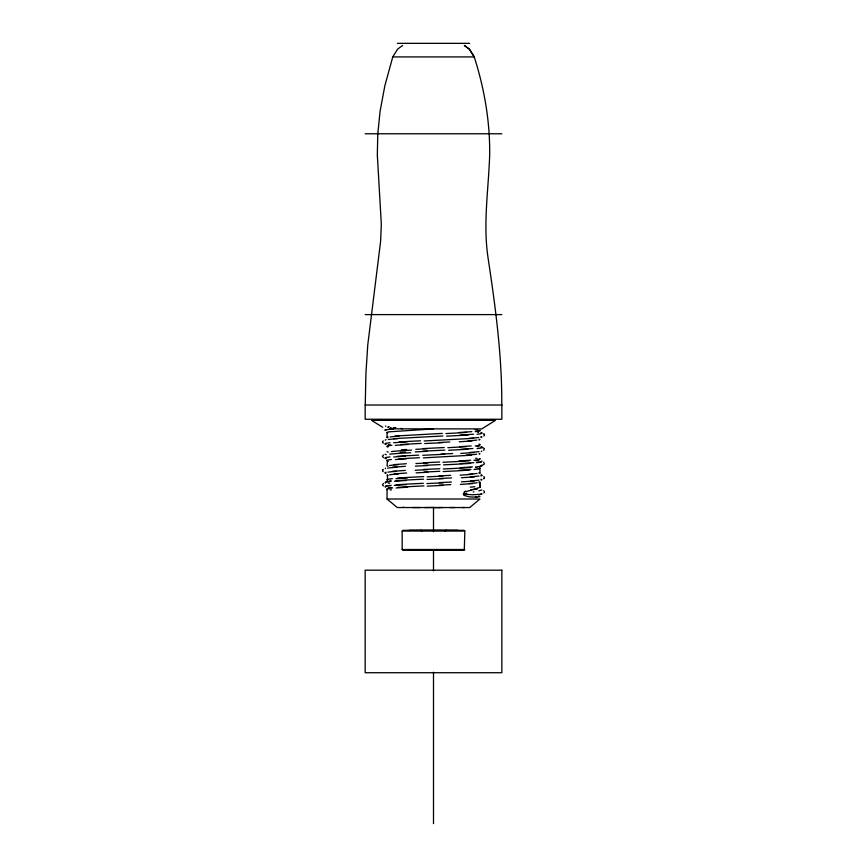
<?xml version="1.0" encoding="UTF-8"?>
<svg xmlns="http://www.w3.org/2000/svg" width="867" height="867" viewBox="0 0 867 867"><rect width="100%" height="100%" fill="white"/><g stroke="black" fill="none" stroke-linecap="round" stroke-linejoin="round"><path stroke-width="1.3" d="M387.462 480.416L387.495 474.856M388.026 466.338L387.029 465.882L387.527 460.605M479.126 473.425L479.917 473.1L479.971 468.05M479.928 487.297L479.971 482.28L478.996 481.835M387.885 437.824L387.029 437.401L387.083 432.351L388.589 431.864L433.533 428.894M479.928 487.156L479.971 482.28L479.158 482.702M365.245 405.019L365.939 373.146L367.76 344.979L380.624 241.232L381.317 224.185L377.329 155.03L377.763 134.342L380.06 111.399L384.861 85.735L392.762 56.919L397.574 49.17L402.646 45.442M402.169 531.07L402.917 530.322L464.083 530.322L464.82 531.016L464.3 550.231L402.917 550.263L402.169 549.515L402.169 531.07L464.831 531.07M383.214 469.34L382.52 470.651L383.181 471.681M383.214 443.232L382.52 441.91L383.181 440.891M382.596 470.109L382.52 470.651M483.721 478.866L484.523 477.544L483.862 476.525M387.04 432.47L387.755 432.839M479.917 473.1L479.017 472.548M484.219 478.346L484.48 477.804M387.029 437.401L387.961 436.946M387.029 480.123L388.069 479.646M480.177 466.067L481.532 465.167M483.678 450.417L484.393 448.586L481.001 446.668M483.84 493.02L484.501 491.99L483.743 490.657M483.862 436.047L484.523 435.017L483.721 433.706M457.722 530.322L409.278 530.322M464.387 492.564L463.498 493.464A1.777 1.366 -89.8 0 0 463.346 493.735L463.856 495.241A4.042 2.948 85.4 0 0 464.116 495.436L469.589 496.899L476.926 497.159M383.485 454.969L382.412 456.28L383.485 457.603M383.572 483.418L382.434 484.729L383.409 486.051M464.062 494.06L472.298 494.764L481.348 494.266M479.83 487.395L465.698 491.773M387.105 489.291L388.113 488.923M479.895 458.881L478.259 459.358M481.814 489.974L478.822 490.82M481.868 465.579L484.393 463.986L483.678 462.154M390.367 428.71L391.342 428.016L390.475 427.529M390.215 428.786L389.37 428.905M385.544 468.147L385.316 468.689M464.246 493.973L466.695 493.323M479.353 454.178L479.939 453.744L479.061 453.376M479.332 444.89L479.939 444.446L479.093 444.088M481.315 447.47L481.749 446.906M481.283 451.599L481.759 451.035M385.88 472.168L385.056 472.591L386.097 473.046M481.098 476.005L481.944 475.571L480.925 475.127M385.913 457.917L385.067 458.34L386.259 458.838M479.05 440.013L479.971 439.569L479.093 439.135M481.066 480.123L481.944 479.7L480.957 479.245M479.017 430.726L479.906 430.39A44.423 2.167 0.1 0 0 479.895 430.195M388.004 446.234L387.094 446.581L387.852 447.112M480.99 433.305L481.944 432.861L481.033 432.438M386.043 443.655L385.056 444.11L385.945 444.533M480.957 437.434L481.944 436.979L481.066 436.556M386.064 439.536L385.273 440.198M478.324 468.646L479.906 468.169A44.445 2.167 0.1 0 0 479.679 467.844M386.758 486.224L385.121 486.701L385.501 487.124M480.199 461.938L481.868 461.461A46.319 2.167 0.1 0 0 481.651 461.136M386.78 482.106L385.132 482.583L385.479 482.995M389.987 428.84L481.857 428.894L495.425 420.343L371.575 420.343L382.715 427.323M394.019 464.614L406.385 463.726M394.171 473.902L406.623 473.003M472.667 474.282L460.128 475.17M472.829 483.558L460.388 484.447M472.049 440.913L459.217 441.802M392.426 467.205L405.366 466.305M392.415 471.312L405.344 470.423M474.422 476.861L461.407 477.75M474.412 480.979L461.396 481.868M395.114 436.047L442.387 433.402M471.854 431.636L458.936 432.525M395.298 445.324L408.292 444.435M471.193 445.931L459.705 446.711M473.978 452.541L460.735 453.43M395.417 459.553L406.482 458.784M471.204 455.229L423.356 457.874M473.87 462.664L460.301 463.574M393.575 438.626L442.929 435.982M473.577 434.215L460.16 435.104M393.585 442.744L407.078 441.845M473.599 438.334L424.169 440.978M393.705 456.974L405.192 456.194M470.716 460.204L459.077 460.995M470.9 469.491L459.315 470.272M395.937 478.692L407.425 477.901M396.111 487.969L407.674 487.178M472.894 448.51L460.962 449.301M472.385 466.901L460.279 467.692M394.431 481.272L406.46 480.481M394.431 485.39L406.439 484.599M401.378 449.8L406.656 449.474M400.131 452.39L405.648 452.054M424.711 443.557L442.538 442.69M423.215 448.575L444.24 447.545M423.876 462.783L439.656 462.013M424.017 472.071L439.775 471.301M442.885 476.091L427.149 476.861M443.026 485.379L427.268 486.149M422.944 451.165L444.858 450.125M422.76 455.294L444.749 454.254M423.627 465.373L440.078 464.593M423.454 469.491L439.872 468.722M427.052 479.451L443.449 478.671M426.846 483.569L443.265 482.8M501.755 405.019C502.091 355.936 495.48 307.232 488.197 258.8C482.789 224.336 488.555 189.58 489.671 155.03C490.104 121.716 484.371 88.586 474.238 56.919L474.043 56.919M392.794 56.919L474.238 56.919L469.405 49.17L464.322 45.442L469.394 49.17L474.238 56.919M424.483 507.553L428.905 507.542M450.06 507.542L455.088 507.542M464.669 507.542L462.436 507.542M397.335 43.35L469.665 43.35M365.18 133.767L501.82 133.767M365.18 314.602L501.82 314.602M387.061 499.002L479.939 499.002L469.762 507.542L397.238 507.542L387.061 499.002L387.029 489.411M402.169 549.515L464.831 549.515M412.703 507.542L420.267 507.553M438.951 507.542L442.831 507.553M387.636 427.225L388.21 427.258M386.238 454.709L385.056 454.221M388.199 452.13L387.04 451.642M388.156 461.417L387.04 460.93M388.004 475.625L387.105 475.289M385.837 430.26L385.067 429.891M484.48 434.757L484.219 434.215M382.52 441.91L382.596 442.463M481.9 493.995L481.889 493.865A48.801 2.189 0.9 0 0 481.564 493.746M438.03 550.263L435.895 550.263M435.678 550.263L434.334 550.263M433.5 507.282L433.5 531.623M433.5 550.545L433.5 570.833M433.5 672.228L433.5 823.65M432.72 550.263L431.603 550.263M446.31 550.263A1.42 1.42 0 0 1 445.692 550.122M421.308 550.122A1.42 1.42 0 0 1 420.69 550.263M445.085 531.038A1.42 1.42 0 0 1 446.31 530.322M420.69 530.322A1.42 1.42 0 0 1 421.915 531.038M387.029 446.245A47.793 2.265 -0.7 0 1 391.917 445.28M400.597 444.554A47.598 1.181 -2.4 0 1 421.221 443.395M449.767 441.964A47.663 0.542 -2.7 0 1 438.8 442.506M476.915 440.035A47.739 1.983 -1.5 0 1 468.115 440.87M390.161 444.76A49.517 1.962 1.4 0 1 388.383 444.554M385.056 443.666A49.809 2.265 -0.6 0 1 390.074 442.701M399.091 441.975A49.614 1.181 -2.3 0 1 420.506 440.815M478.692 437.456A49.755 1.983 -1.4 0 1 469.47 438.279M477.674 432.308A49.538 1.951 1.4 0 1 478.541 432.405M481.954 433.305A49.787 2.265 -0.6 0 1 477.045 434.248M468.158 434.974A49.647 1.192 -2.3 0 1 446.624 436.144M388.383 439.515A49.787 1.983 -1.4 0 1 397.758 438.669M387.072 460.615A47.317 2.276 -0.5 0 1 391.461 459.499M398.744 458.914A47.75 1.268 -2.3 0 1 419.444 457.711M476.72 454.21A47.306 1.918 -1.6 0 1 466.056 455.153M385.046 457.928A49.408 2.254 -0.6 0 1 389.987 456.931M397.194 456.324A49.777 1.279 -2.2 0 1 418.663 455.132M452.617 453.549A49.972 0.65 -2.6 0 1 440.935 454.124M478.985 451.62A49.376 1.972 -1.4 0 1 469.426 452.487M479.971 444.879A47.306 2.254 -0.6 0 1 475.235 445.985M466.489 446.613A47.934 1.225 -2.4 0 1 447.838 447.675M415.813 449.323A47.772 0.607 -2.7 0 1 427.214 448.748M391.429 451.566A46.525 1.647 -1.9 0 1 411.597 450.136M477.088 446.418A50.037 2.027 1.3 0 1 479.05 446.646M481.944 447.459A49.3 2.265 -0.5 0 1 477.088 448.564M467.985 449.193A49.961 1.235 -2.3 0 1 448.618 450.255M415.26 451.902A49.787 0.596 -2.6 0 1 427.095 451.328M389.706 454.145A48.498 1.636 -1.9 0 1 410.763 452.715M481.597 466.056A50.037 2.222 -0.8 0 1 475.647 466.945M470.716 467.497A49.267 1.203 -2.3 0 1 443.319 468.982M415.174 470.272A49.831 0.596 -2.6 0 1 427.474 469.676M387.917 472.147A49.592 2.005 -1.3 0 1 396.284 471.355M385.566 473.263A49.744 2.254 0.7 0 1 385.078 473.035M475.43 467.53A47.219 1.918 1.5 0 1 477.002 467.714M479.646 468.635A47.999 2.233 -0.9 0 1 474.011 469.524M469.275 470.077A47.273 1.214 -2.4 0 1 443.135 471.561M416.106 472.851A47.804 0.585 -2.7 0 1 427.854 472.255M389.511 474.834A47.49 2.005 -1.4 0 1 398.495 473.946M475.593 458.242A47.208 1.929 1.5 0 1 477.132 458.437M479.7 458.556A44.445 2.167 0.1 0 1 479.939 458.881M479.624 459.347A48.01 2.222 -0.9 0 1 473.881 460.236M469.014 460.8A47.252 1.203 -2.4 0 1 442.95 462.274M415.932 463.563A47.837 0.596 -2.7 0 1 427.767 462.967M389.424 465.546A47.457 2.005 -1.4 0 1 398.246 464.669M475.474 460.637A49.202 1.929 1.5 0 1 478.92 461.016M481.413 461.927A50.145 2.233 -0.8 0 1 476.395 462.685M470.597 463.379A49.246 1.214 -2.3 0 1 443.579 464.853M415.358 466.143A49.863 0.585 -2.6 0 1 427.659 465.546M387.614 468.126A49.462 2.005 -1.3 0 1 396.848 467.248M391.483 489.931A47.23 1.929 1.5 0 1 389.922 489.736M387.3 489.606A44.455 2.167 0.1 0 1 387.061 489.291M387.04 488.934A47.923 2.265 -0.7 0 1 392.502 487.926M397.769 487.373A47.284 1.214 -2.4 0 1 423.952 485.888M450.84 484.61A47.804 0.585 -2.7 0 1 439.157 485.195M477.197 482.724A47.587 2.005 -1.4 0 1 469.145 483.515M391.656 487.536A49.224 1.918 1.5 0 1 388.145 487.156M385.382 486.235A50.026 2.233 -0.8 0 1 391.19 485.357M396.165 484.794A49.278 1.225 -2.3 0 1 423.324 483.309M451.404 482.03A49.831 0.574 -2.6 0 1 439.266 482.616M478.996 480.145A49.592 2.005 -1.3 0 1 470.553 480.936M389.814 483.222A49.235 1.918 1.5 0 1 388.156 483.027M385.403 482.117A50.004 2.222 -0.8 0 1 391.223 481.239M396.013 480.686A49.3 1.225 -2.3 0 1 423.562 479.18M451.631 477.912A49.798 0.585 -2.6 0 1 439.461 478.497M479.007 476.016A49.625 2.005 -1.3 0 1 470.488 476.817M481.445 474.91A49.722 2.254 0.7 0 1 481.922 475.138M390.844 480.546A47.241 1.918 1.6 0 1 390.074 480.448M387.029 479.657A47.913 2.265 -0.7 0 1 392.393 478.649M397.454 478.096A47.306 1.225 -2.4 0 1 423.746 476.601M450.721 475.333A47.783 0.585 -2.7 0 1 439.092 475.918M477.088 473.436A47.62 2.005 -1.4 0 1 468.874 474.238M481.618 493.984A47.284 2.167 1.1 0 1 480.546 494.233M473.826 491.73A36.75 4.942 -18.2 0 1 473.295 492.022M477.273 489.129A48.487 2.341 -0.8 0 1 470.954 489.703M478.703 496.076A46.493 1.691 1.8 0 1 475.474 497.084M464.257 491.817A14.002 9.45 -77.2 0 1 465.655 491.155M474.878 486.712A46.547 2.363 -0.8 0 1 470.185 487.146M388.449 426.857A10.632 2.482 25.4 0 1 389.316 426.813M385.468 426.261A24.569 3.826 19.1 0 1 385.902 426.055M402.44 428.829A44.109 3.121 10.7 0 1 400.652 428.396M393.282 427.648A49.549 0.629 0.7 0 1 395.742 427.637M475.094 429.815A47.078 1.918 1.5 0 1 477.771 430.162M479.971 430.715A47.761 2.265 -0.7 0 1 475.203 431.668M466.641 432.395A47.631 1.192 -2.4 0 1 445.898 433.565M390.15 436.925A47.772 1.983 -1.5 0 1 399.102 436.09M385.848 429.88A48.075 2.059 -1.1 0 1 393.434 428.948M385.251 430.379A49.918 2.276 0.6 0 1 385.078 430.249M403.036 507.249A31.32 0.921 1.6 0 1 403.643 507.195M433.5 507.466A31.31 0.542 -0.3 0 1 429.36 507.477M439.569 507.607A31.31 0.564 0.3 0 1 433.5 507.585M501.841 405.019L501.841 419.26L365.159 419.26L365.159 405.019L501.852 405.019M501.841 570.193L365.159 570.193L365.159 672.716L501.841 672.716L501.841 570.193"/></g></svg>
